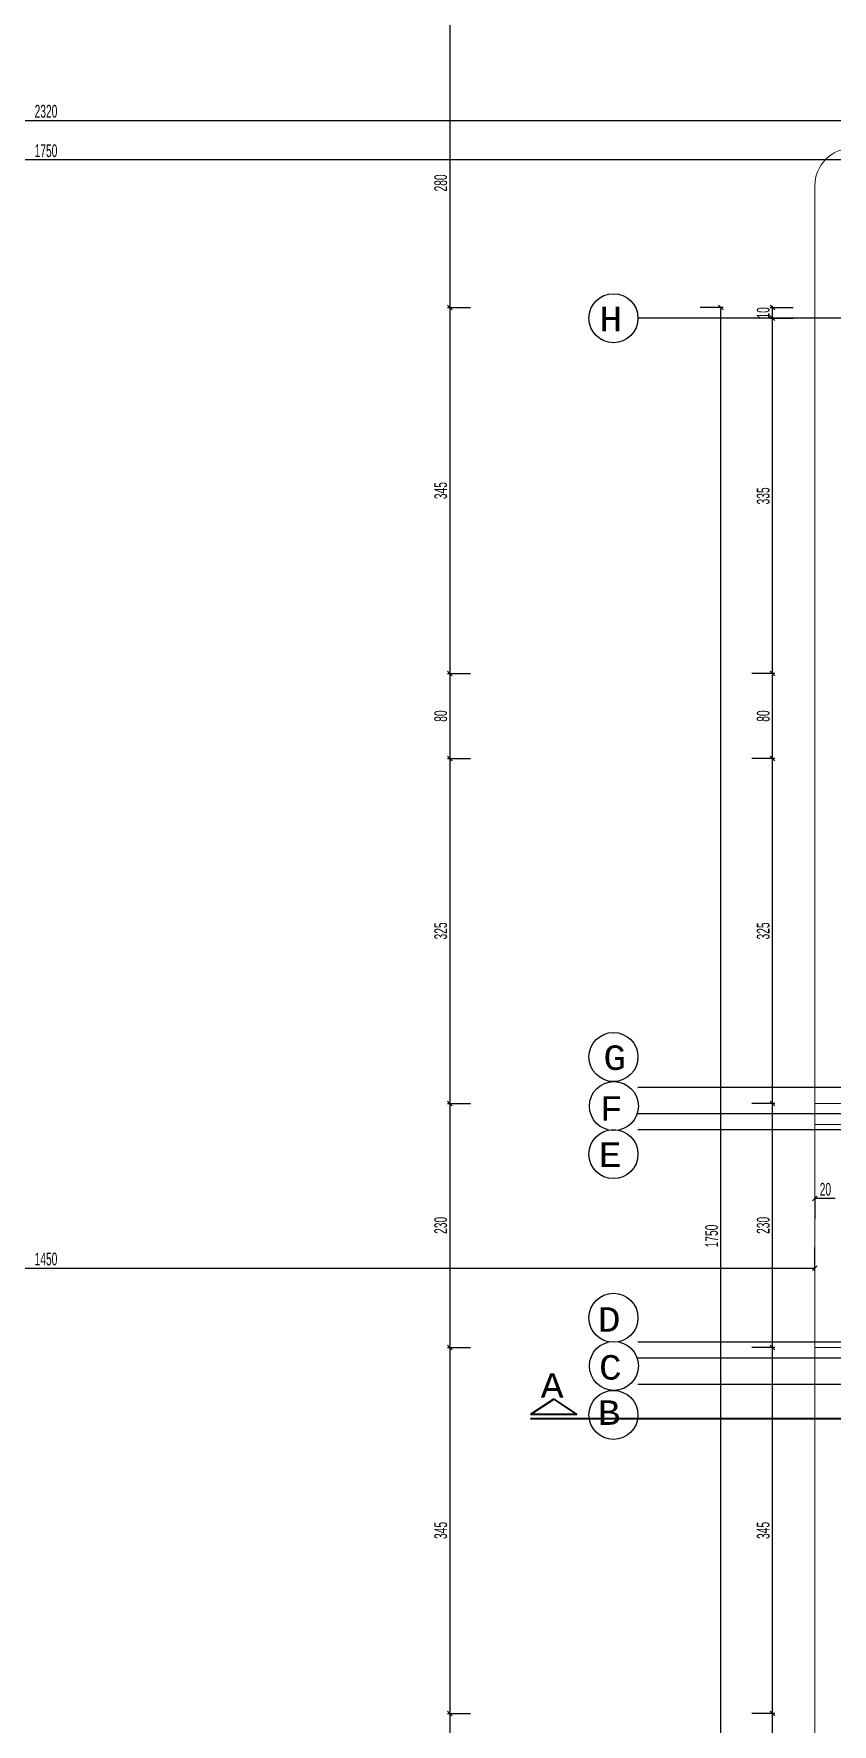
# Model space of a CAD drawing. Header units: inches. Extents: x -7543 to -822, y 102837 to 190349.
# Drawn here: x -832.6939 to -832.5433, y 102836.8607 to 102837.1793 of the extents above; entities that cross this region are included whole.
import ezdxf

# ---------------------------------------------------------------- set-up
doc = ezdxf.new("R2010")
doc.units = ezdxf.units.IN
doc.header["$MEASUREMENT"] = 0
for name, pattern in [('__ZG_T_P__9', [22, 1, -10, 1, -10]), ('DASHDOTX2', [2, 1, -0.5, 0, -0.5]), ('DASHED', [19.05, 12.7, -6.35])]:
    doc.linetypes.add(name, pattern=pattern)
for name, color, linetype, lineweight in [('AKS', 1, 'Continuous', 25), ('ICOL', 55, 'Continuous', 25), ('İZ DÜŞÜM', 253, 'Continuous', 20), ('KESİT', 7, 'Continuous', 40)]:
    doc.layers.add(name, color=color, linetype=linetype, lineweight=lineweight)
doc.layers.add('MERDİVEN', color=7, linetype='Continuous', lineweight=20, true_color=0x16c244)
doc.styles.add('ISIM', font='monos.ttf', dxfattribs={"width": 1.1, "height": 200})
doc.styles.add('OLCU', font='tromand.shx', dxfattribs={"width": 0.6, "height": 12})

# ---------------------------------------------------------------- blocks, each defined once
blk = doc.blocks.new('E')
at = {"layer": 'ICOL'}
for p, q in [((0, -3), (0, 25)), ((-2.8, -2.8), (2.8, 2.8))]:
    blk.add_line(p, q, dxfattribs=at)
blk = doc.blocks.new('D')
at = {"layer": 'ICOL'}
for p, q in [((2.8, 2.8), (-2.8, -2.8)), ((0, 3), (0, -25))]:
    blk.add_line(p, q, dxfattribs=at)

msp = doc.modelspace()

# ---------------------------------------------------------------- linework, layer by layer
at = {"layer": 'AKS', "linetype": 'DASHDOTX2', "ltscale": 10}
for p, q in [((-832.25657, 102837.12568), (-832.57994, 102837.12568)), ((-832.25657, 102836.98068), (-832.57994, 102836.98068)), ((-832.58096, 102836.97418), (-832.58097, 102836.97418)), ((-832.25657, 102836.97568), (-832.57994, 102836.97568)), ((-832.25657, 102836.97268), (-832.57994, 102836.97268)), ((-832.25657, 102836.93268), (-832.57994, 102836.93268)), ((-832.25657, 102836.92968), (-832.57994, 102836.92968)), ((-832.25657, 102836.92468), (-832.57994, 102836.92468))]:
    msp.add_line(p, q, dxfattribs=at)
at = {"layer": 'AKS', "color": 0}
for centre in [(-832.58456, 102837.12568), (-832.58456, 102836.98642), (-832.58447, 102836.97718), (-832.58456, 102836.96811), (-832.58456, 102836.93726), (-832.58447, 102836.92819), (-832.58456, 102836.91895)]:
    msp.add_circle(centre, 0.00462, dxfattribs=at)
at = {"layer": 'ICOL'}
for p, q in [((-832.6154, 102837.18353), (-832.6154, 102837.12784)), ((-832.92342, 102837.16294), (-832.45973, 102837.16294)), ((-832.51673, 102837.1555), (-832.86642, 102837.1555)), ((-832.6154, 102837.12753), (-832.6154, 102837.05884)), ((-832.56431, 102836.77784), (-832.56431, 102837.12753)), ((-832.55457, 102837.12784), (-832.55457, 102837.128)), ((-832.55457, 102837.12568), (-832.55457, 102837.12768)), ((-832.55457, 102837.12553), (-832.55457, 102837.12537)), ((-832.55457, 102837.05884), (-832.55457, 102837.12553)), ((-832.6154, 102837.05853), (-832.6154, 102837.04284)), ((-832.55457, 102837.04284), (-832.55457, 102837.05853)), ((-832.6154, 102837.04253), (-832.6154, 102836.97784)), ((-832.55457, 102836.97784), (-832.55457, 102837.04253)), ((-832.6154, 102836.97753), (-832.6154, 102836.93184)), ((-832.55457, 102836.93184), (-832.55457, 102836.97753)), ((-832.54273, 102836.95975), (-832.54642, 102836.95975)), ((-832.83642, 102836.9466), (-832.54673, 102836.9466)), ((-832.6154, 102836.93153), (-832.6154, 102836.86284)), ((-832.55457, 102836.86284), (-832.55457, 102836.93153)), ((-832.6154, 102836.86253), (-832.6154, 102836.84684)), ((-832.55457, 102836.84684), (-832.55457, 102836.86253))]:
    msp.add_line(p, q, dxfattribs=at)
at = {"layer": 'İZ DÜŞÜM', "linetype": '__ZG_T_P__9'}
for p, q in [((-832.54657, 102836.97368), (-832.54657, 102837.15068)), ((-832.48157, 102836.97368), (-832.54657, 102836.97368)), ((-832.54658, 102836.77668), (-832.54658, 102836.93168)), ((-832.54658, 102836.93168), (-832.48158, 102836.93168))]:
    msp.add_line(p, q, dxfattribs=at)
msp.add_arc((-832.53957, 102837.15068), 0.007, 90, 180, dxfattribs=at)
at = {"layer": 'KESİT'}
for p, q in [((-832.59583, 102836.92191), (-832.60018, 102836.91903)), ((-832.59583, 102836.92191), (-832.59149, 102836.91903)), ((-832.59149, 102836.91903), (-832.60018, 102836.91903))]:
    msp.add_line(p, q, dxfattribs=at)
at = {"layer": 'KESİT', "linetype": 'DASHED'}
msp.add_line((-832.47304, 102836.91823), (-832.6002, 102836.91823), dxfattribs=at)
at = {"layer": 'MERDİVEN'}
for p, q in [((-832.54658, 102836.97768), (-832.54658, 102836.93168)), ((-832.51658, 102836.97768), (-832.54658, 102836.97768)), ((-832.54258, 102836.93168), (-832.54658, 102836.93168))]:
    msp.add_line(p, q, dxfattribs=at)

# ---------------------------------------------------------------- block references
at = {"layer": 'ICOL'}
for name, p, xscale, yscale, zscale, rotation in [('D', (-832.6154, 102837.12768), 0.000155999994603917, 0.000155999994603917, 0.000155999994603917, 90), ('E', (-832.6154, 102837.12768), 0.000155999994603917, 0.000155999994603917, 0.000155999994603917, 270), ('E', (-832.56431, 102837.12768), 0.000155999994603917, 0.000155999994603917, 0.000155999994603917, 90), ('E', (-832.55457, 102837.12768), 0.000155999994603917, 0.000155999994603917, 0.000155999994603917, 270), ('E', (-832.55457, 102837.12568), 0.000155999994603917, 0.000155999994603917, 0.000155999994603917, 90), ('D', (-832.55457, 102837.12568), 0.000155999994603917, 0.000155999994603917, 0.000155999994603917, 90), ('D', (-832.6154, 102837.05868), 0.000155999994603917, 0.000155999994603917, 0.000155999994603917, 90), ('E', (-832.6154, 102837.05868), 0.000155999994603917, 0.000155999994603917, 0.000155999994603917, 270), ('D', (-832.55457, 102837.05868), 0.000155999994603917, 0.000155999994603917, 0.000155999994603917, 270), ('E', (-832.55457, 102837.05868), 0.000155999994603917, 0.000155999994603917, 0.000155999994603917, 90), ('D', (-832.6154, 102837.04268), 0.000155999994603917, 0.000155999994603917, 0.000155999994603917, 90), ('E', (-832.6154, 102837.04268), 0.000155999994603917, 0.000155999994603917, 0.000155999994603917, 270), ('D', (-832.55457, 102837.04268), 0.000155999994603917, 0.000155999994603917, 0.000155999994603917, 270), ('E', (-832.55457, 102837.04268), 0.000155999994603917, 0.000155999994603917, 0.000155999994603917, 90), ('D', (-832.6154, 102836.97768), 0.000155999994603917, 0.000155999994603917, 0.000155999994603917, 90), ('E', (-832.6154, 102836.97768), 0.000155999994603917, 0.000155999994603917, 0.000155999994603917, 270), ('D', (-832.55457, 102836.97768), 0.000155999994603917, 0.000155999994603917, 0.000155999994603917, 270), ('E', (-832.55457, 102836.97768), 0.000155999994603917, 0.000155999994603917, 0.000155999994603917, 90), ('E', (-832.54658, 102836.95975), 0.0001559999999471984, 0.0001559999999471984, 0.0001559999999471984, 180), ('D', (-832.6154, 102836.93168), 0.000155999994603917, 0.000155999994603917, 0.000155999994603917, 90), ('E', (-832.6154, 102836.93168), 0.000155999994603917, 0.000155999994603917, 0.000155999994603917, 270), ('D', (-832.55457, 102836.93168), 0.000155999994603917, 0.000155999994603917, 0.000155999994603917, 270), ('E', (-832.55457, 102836.93168), 0.000155999994603917, 0.000155999994603917, 0.000155999994603917, 90), ('D', (-832.6154, 102836.86268), 0.000155999994603917, 0.000155999994603917, 0.000155999994603917, 90), ('E', (-832.6154, 102836.86268), 0.000155999994603917, 0.000155999994603917, 0.000155999994603917, 270), ('D', (-832.55457, 102836.86268), 0.000155999994603917, 0.000155999994603917, 0.000155999994603917, 270), ('E', (-832.55457, 102836.86268), 0.000155999994603917, 0.000155999994603917, 0.000155999994603917, 90)]:
    msp.add_blockref(name, p, dxfattribs=dict(at, xscale=xscale, yscale=yscale, zscale=zscale, rotation=rotation))
at = {"layer": 'ICOL', "xscale": 0.0001559999999471984, "yscale": 0.0001559999999471984, "zscale": 0.0001559999999471984}
msp.add_blockref('E', (-832.54658, 102836.9466), dxfattribs=at)

# ---------------------------------------------------------------- texts
at = {"layer": 'AKS', "style": 'ISIM', "width": 1.1}
for s, p in [('H', (-832.58719, 102837.12323)), ('G', (-832.58647, 102836.98398)), ('F', (-832.5871, 102836.97441)), ('E', (-832.58732, 102836.96569)), ('D', (-832.58752, 102836.93464)), ('C', (-832.58729, 102836.92561)), ('A', (-832.59827, 102836.92218)), ('B', (-832.58753, 102836.91708))]:
    msp.add_text(s, height=0.00462, dxfattribs=at).set_placement(p)
at = {"layer": 'ICOL', "char_height": 0.0024, "attachment_point": 5, "style": 'OLCU'}
for s, insert in [('\\A1;2320', (-832.69158, 102837.16467)), ('\\A1;1750', (-832.69158, 102837.15723)), ('\\A1;20', (-832.54458, 102836.96147)), ('\\A1;1450', (-832.69158, 102836.94833))]:
    msp.add_mtext(s, dxfattribs=dict(at, insert=insert))
at = {"layer": 'ICOL', "char_height": 0.0024, "attachment_point": 5, "rotation": 90, "style": 'OLCU'}
for s, insert in [('\\A1;280', (-832.61713, 102837.15117)), ('\\A1;10', (-832.5563, 102837.12668)), ('\\A1;345', (-832.61713, 102837.09318)), ('\\A1;335', (-832.5563, 102837.09218)), ('\\A1;80', (-832.61713, 102837.05068)), ('\\A1;80', (-832.5563, 102837.05068)), ('\\A1;325', (-832.61713, 102837.01018)), ('\\A1;325', (-832.5563, 102837.01018)), ('\\A1;230', (-832.61713, 102836.95468)), ('\\A1;230', (-832.5563, 102836.95468)), ('\\A1;1750', (-832.56604, 102836.95268)), ('\\A1;345', (-832.61713, 102836.89718)), ('\\A1;345', (-832.5563, 102836.89718))]:
    msp.add_mtext(s, dxfattribs=dict(at, insert=insert))

doc.saveas('drawing.dxf')
